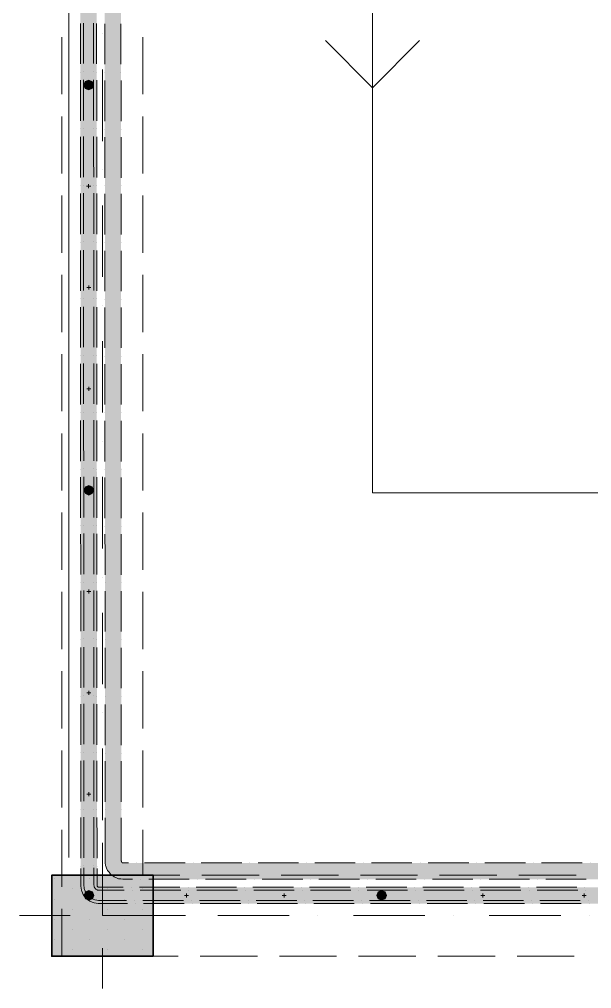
# Model space of a CAD drawing. Header units: inches. Extents: x 206002 to 410047, y 60394 to 83306.
# Drawn here: x 226548 to 227965, y 77020 to 79418 of the extents above; entities that cross this region are included whole.
import ezdxf

# ---------------------------------------------------------------- set-up
doc = ezdxf.new("R2010")
doc.units = ezdxf.units.IN
doc.header["$MEASUREMENT"] = 0
doc.layers.add('PDF_Structural - Bearing', color=7, linetype='Continuous')

msp = doc.modelspace()

# ---------------------------------------------------------------- hatches: boundary and pattern name
at = {"layer": 'PDF_Structural - Bearing', "true_color": 0xffffff, "transparency": 33554559}
for points in [[(226728.5, 81178.1), (226720.9, 81174.8), (226711.5, 81167.4), (226704.4, 81157.8), (226700, 81146.8), (226698.6, 81136.2), (226698.6, 81135), (226698.6, 81118.7), (226700.3, 77316.8), (226700.3, 77300.8), (226700.3, 77273.9), (226701.7, 77263.6), (226702.7, 77261.2), (226740.4, 77276.7), (226740.4, 77300.8), (226740.4, 77316.8), (226738.7, 81118.7), (226738.7, 81133.7), (226739.1, 81136.6), (226739.7, 81138.1), (226740.6, 81139.3), (226741.6, 81140.1), (226742.7, 81140.6), (226744.5, 81140.8)], [(226732.3, 81171.6), (226724.8, 81168.3), (226717, 81162.1), (226711.1, 81154.1), (226707.3, 81144.9), (226706.1, 81135.8), (226706.1, 81135), (226706.1, 81118.3), (226707.8, 77319.1), (226707.8, 77302.6), (226707.8, 77299), (226707.8, 77274.4), (226708.7, 77268.1), (226733.7, 77271.4), (226733.4, 77272.1), (226732.9, 77276), (226732.9, 77299), (226732.9, 77302.6), (226732.9, 77319.1), (226731.2, 81118.3), (226731.2, 81134.2), (226731.8, 81138.5), (226733.1, 81141.8), (226735.1, 81144.6), (226737.7, 81146.6), (226740.6, 81147.9), (226742.3, 81148.1)], [(226787.9, 81117.5), (226780.6, 81114.3), (226771.3, 81106.5), (226764.4, 81096.6), (226760.2, 81085.4), (226758.9, 81074.6), (226758.9, 81073.4), (226758.9, 81056.9), (226760.5, 77377.1), (226760.5, 77360.9), (226760.5, 77333.5), (226761.5, 77326.1), (226802.9, 77331.6), (226802.7, 77331.7), (226801.8, 77332.4), (226801.2, 77333.1), (226800.9, 77333.9), (226800.6, 77336.2), (226800.6, 77361), (226800.6, 77377.1), (226799, 81056.9), (226799, 81072.2), (226799.4, 81075.7), (226800.1, 81077.7), (226801.1, 81079.1), (226802.2, 81080), (226803.1, 81080.4), (226804.6, 81080.6)], [(226731.6, 79255.9), (226728, 79264.5), (226719.6, 79268), (226711.1, 79264.5), (226707.5, 79255.9), (226711.1, 79247.4), (226719.6, 79243.9), (226728, 79247.4)], [(226732, 78253.3), (226728.5, 78261.8), (226720, 78265.3), (226711.5, 78261.8), (226707.9, 78253.3), (226711.5, 78244.8), (226720, 78241.3), (226728.5, 78244.8)], [(226802.9, 77331.6), (226761.5, 77326.1), (226761.9, 77323.2), (226766.4, 77312.4), (226773.7, 77303.2), (226783.1, 77296.3), (226794, 77292), (226804.2, 77290.8), (229560, 77290.8), (229536.8, 77330.9), (226806.7, 77330.9), (226803.9, 77331.2)], [(226740.4, 77276.7), (226702.7, 77261.2), (226706.1, 77252.8), (226713.3, 77243.5), (226722.6, 77236.4), (226733.4, 77231.9), (226743.6, 77230.6), (229594.6, 77230.6), (229571.5, 77270.7), (226746.3, 77270.7), (226743.7, 77271), (226742.7, 77271.5), (226741.8, 77272.1), (226741.2, 77273), (226740.7, 77274.1), (226740.4, 77276.5)], [(226720.4, 77262.7), (226711.9, 77259.2), (226708.3, 77250.7), (226711.9, 77242.2), (226720.4, 77238.6), (226728.9, 77242.2), (226732.4, 77250.7), (226728.9, 77259.2)], [(226733.7, 77271.4), (226708.7, 77268.1), (226709.1, 77265.6), (226712.8, 77256.6), (226718.7, 77248.9), (226726.4, 77243), (226735.3, 77239.3), (226744.1, 77238.1), (229590.3, 77238.1), (229575.9, 77263.2), (226745.7, 77263.2), (226741.8, 77263.7), (226738.9, 77264.9), (226736.5, 77266.8), (226734.6, 77269.2)], [(227445, 77262.7), (227436.5, 77259.2), (227433, 77250.7), (227436.5, 77242.2), (227445, 77238.6), (227453.4, 77242.2), (227457, 77250.7), (227453.4, 77259.2)]]:
    msp.add_hatch(color=7, dxfattribs=at).paths.add_polyline_path(points)

# ---------------------------------------------------------------- linework, layer by layer
at = {"layer": 'PDF_Structural - Bearing', "lineweight": 13}
for points in [[(226670.3, 77344.2), (226670.3, 81154.2)], [(228174.3, 80251.8), (227422.3, 80251.8), (227422.3, 78246.5), (228174.3, 78246.5), (237582.3, 78246.5), (237465.8, 78363.1)], [(226699.4, 79408.3), (226699.4, 79358.1), (226699.4, 79308)], [(226706.9, 79409.2), (226706.9, 79359), (226706.9, 79308.9)], [(226732, 79308.9), (226732, 79359), (226732, 79409.2)], [(226739.5, 79308), (226739.5, 79358.1), (226739.5, 79408.3)], [(226759.6, 79407.5), (226759.6, 79357.4), (226759.6, 79307.2)], [(226799.7, 79307.3), (226799.7, 79357.4), (226799.7, 79407.5)], [(227538.8, 79365.8), (227422.3, 79249.2), (227305.7, 79365.8)], [(226699.4, 79287.9), (226699.4, 79287.9)], [(226699.5, 79267.9), (226699.5, 79217.8), (226699.5, 79167.6)], [(226706.9, 79288.9), (226706.9, 79288.9)], [(226707, 79268.8), (226707, 79218.7), (226707, 79168.5)], [(226719.6, 79268), (226719.6, 79268)], [(226732, 79288.9), (226732, 79288.9)], [(226732.1, 79168.5), (226732.1, 79218.7), (226732.1, 79268.8)], [(226739.5, 79288), (226739.5, 79288)], [(226739.6, 79167.6), (226739.6, 79217.8), (226739.6, 79267.9)], [(226759.6, 79287.2), (226759.6, 79287.2)], [(226759.7, 79267.1), (226759.7, 79217), (226759.7, 79166.9)], [(226799.7, 79287.2), (226799.7, 79287.2)], [(226799.8, 79166.9), (226799.8, 79217), (226799.8, 79267.1)], [(226719.6, 79243.9), (226719.6, 79243.9)], [(226699.5, 79147.6), (226699.5, 79147.6)], [(226707, 79148.5), (226707, 79148.5)], [(226732.1, 79148.5), (226732.1, 79148.5)], [(226739.6, 79147.6), (226739.6, 79147.6)], [(226759.7, 79146.8), (226759.7, 79146.8)], [(226799.8, 79146.8), (226799.8, 79146.8)], [(226699.5, 79127.5), (226699.5, 79077.4), (226699.6, 79027.3)], [(226707, 79128.4), (226707, 79078.3), (226707.1, 79028.2)], [(226732.2, 79028.2), (226732.1, 79078.3), (226732.1, 79128.4)], [(226739.7, 79027.3), (226739.6, 79077.4), (226739.6, 79127.5)], [(226759.7, 79126.8), (226759.7, 79076.6), (226759.8, 79026.5)], [(226799.9, 79026.5), (226799.8, 79076.6), (226799.8, 79126.8)], [(226699.6, 79007.2), (226699.6, 79007.2)], [(226707.1, 79008.1), (226707.1, 79008.1)], [(226714.7, 79005.3), (226719.7, 79005.3), (226724.7, 79005.3)], [(226719.7, 79010.3), (226719.7, 79005.3), (226719.7, 79000.3)], [(226732.2, 79008.1), (226732.2, 79008.1)], [(226739.7, 79007.2), (226739.7, 79007.2)], [(226759.8, 79006.4), (226759.8, 79006.4)], [(226799.9, 79006.5), (226799.9, 79006.5)], [(226699.6, 78987.2), (226699.6, 78937), (226699.6, 78886.9)], [(226707.1, 78988.1), (226707.1, 78937.9), (226707.1, 78887.8)], [(226732.2, 78887.8), (226732.2, 78937.9), (226732.2, 78988.1)], [(226739.7, 78886.9), (226739.7, 78937), (226739.7, 78987.2)], [(226759.8, 78986.4), (226759.8, 78936.3), (226759.8, 78886.1)], [(226799.9, 78886.1), (226799.9, 78936.3), (226799.9, 78986.4)], [(226699.6, 78866.8), (226699.6, 78866.8)], [(226707.1, 78867.7), (226707.1, 78867.7)], [(226732.2, 78867.8), (226732.2, 78867.8)], [(226739.7, 78866.9), (226739.7, 78866.9)], [(226759.8, 78866.1), (226759.8, 78866.1)], [(226799.9, 78866.1), (226799.9, 78866.1)], [(226699.6, 78846.8), (226699.7, 78796.6), (226699.7, 78746.5)], [(226707.1, 78847.7), (226707.2, 78797.6), (226707.2, 78747.4)], [(226732.3, 78747.4), (226732.3, 78797.6), (226732.2, 78847.7)], [(226739.8, 78746.5), (226739.8, 78796.7), (226739.7, 78846.8)], [(226759.8, 78846), (226759.9, 78795.9), (226759.9, 78745.8)], [(226800, 78745.8), (226800, 78795.9), (226799.9, 78846)], [(226714.8, 78754.6), (226719.8, 78754.6), (226724.8, 78754.6)], [(226719.8, 78759.6), (226719.8, 78754.6), (226719.8, 78749.6)], [(226699.7, 78726.5), (226699.7, 78726.5)], [(226707.2, 78727.4), (226707.2, 78727.4)], [(226732.3, 78727.4), (226732.3, 78727.4)], [(226739.8, 78726.5), (226739.8, 78726.5)], [(226759.9, 78725.7), (226759.9, 78725.7)], [(226800, 78725.7), (226800, 78725.7)], [(226699.7, 78706.4), (226699.7, 78656.3), (226699.7, 78606.1)], [(226707.2, 78707.3), (226707.2, 78657.2), (226707.2, 78607.1)], [(226732.3, 78607.1), (226732.3, 78657.2), (226732.3, 78707.3)], [(226739.8, 78606.2), (226739.8, 78656.3), (226739.8, 78706.4)], [(226759.9, 78705.6), (226759.9, 78655.5), (226759.9, 78605.4)], [(226800, 78605.4), (226800, 78655.5), (226800, 78705.7)], [(226699.7, 78586.1), (226699.7, 78586.1)], [(226707.2, 78587), (226707.2, 78587)], [(226732.3, 78587), (226732.3, 78587)], [(226739.8, 78586.1), (226739.8, 78586.1)], [(226759.9, 78585.3), (226759.9, 78585.3)], [(226800, 78585.4), (226800, 78585.4)], [(226699.8, 78566), (226699.8, 78515.9), (226699.8, 78465.8)], [(226707.3, 78567), (226707.3, 78516.8), (226707.3, 78466.7)], [(226732.4, 78466.7), (226732.4, 78516.8), (226732.4, 78567)], [(226739.9, 78465.8), (226739.9, 78515.9), (226739.9, 78566.1)], [(226760, 78565.3), (226760, 78515.1), (226760, 78465)], [(226800.1, 78465), (226800.1, 78515.2), (226800.1, 78565.3)], [(226714.9, 78504), (226719.9, 78504), (226724.9, 78504)], [(226719.9, 78509), (226719.9, 78504), (226719.9, 78499)], [(226699.8, 78445.7), (226699.8, 78445.7)], [(226707.3, 78446.6), (226707.3, 78446.6)], [(226732.4, 78446.6), (226732.4, 78446.6)], [(226739.9, 78445.7), (226739.9, 78445.7)], [(226760, 78445), (226760, 78445)], [(226800.1, 78445), (226800.1, 78445)], [(226699.8, 78425.7), (226699.8, 78375.5), (226699.9, 78325.4)], [(226707.3, 78426.6), (226707.3, 78376.5), (226707.4, 78326.3)], [(226732.5, 78326.3), (226732.4, 78376.5), (226732.4, 78426.6)], [(226740, 78325.4), (226739.9, 78375.6), (226739.9, 78425.7)], [(226760, 78424.9), (226760, 78374.8), (226760.1, 78324.6)], [(226800.2, 78324.7), (226800.1, 78374.8), (226800.1, 78424.9)], [(226699.9, 78305.4), (226699.9, 78305.4)], [(226699.9, 78285.3), (226699.9, 78235.2), (226699.9, 78185)], [(226707.4, 78306.3), (226707.4, 78306.3)], [(226707.4, 78286.2), (226707.4, 78236.1), (226707.4, 78186)], [(226732.5, 78306.3), (226732.5, 78306.3)], [(226732.5, 78186), (226732.5, 78236.1), (226732.5, 78286.2)], [(226740, 78305.4), (226740, 78305.4)], [(226740, 78185.1), (226740, 78235.2), (226740, 78285.3)], [(226760.1, 78304.6), (226760.1, 78304.6)], [(226760.1, 78284.5), (226760.1, 78234.4), (226760.1, 78184.3)], [(226800.2, 78304.6), (226800.2, 78304.6)], [(226800.2, 78184.3), (226800.2, 78234.4), (226800.2, 78284.6)], [(226720, 78265.3), (226720, 78265.3)], [(226720, 78241.3), (226720, 78241.3)], [(226699.9, 78165), (226699.9, 78165)], [(226707.4, 78165.9), (226707.4, 78165.9)], [(226732.5, 78165.9), (226732.5, 78165.9)], [(226740, 78165), (226740, 78165)], [(226760.1, 78164.2), (226760.1, 78164.2)], [(226800.2, 78164.2), (226800.2, 78164.2)], [(226699.9, 78144.9), (226700, 78094.8), (226700, 78044.7)], [(226707.4, 78145.8), (226707.5, 78095.7), (226707.5, 78045.6)], [(226732.6, 78045.6), (226732.6, 78095.7), (226732.5, 78145.9)], [(226740.1, 78044.7), (226740.1, 78094.8), (226740, 78145)], [(226760.1, 78144.2), (226760.2, 78094), (226760.2, 78043.9)], [(226800.3, 78043.9), (226800.3, 78094.1), (226800.2, 78144.2)], [(226700, 78024.6), (226700, 78024.6)], [(226707.5, 78025.5), (226707.5, 78025.5)], [(226732.6, 78025.5), (226732.6, 78025.5)], [(226740.1, 78024.6), (226740.1, 78024.6)], [(226760.2, 78023.9), (226760.2, 78023.9)], [(226800.3, 78023.9), (226800.3, 78023.9)], [(226700, 78004.6), (226700, 77954.4), (226700, 77904.3)], [(226707.5, 78005.5), (226707.5, 77955.3), (226707.5, 77905.2)], [(226715.1, 78002.6), (226720.1, 78002.6), (226725.1, 78002.6)], [(226720.1, 78007.7), (226720.1, 78002.6), (226720.1, 77997.6)], [(226732.6, 77905.2), (226732.6, 77955.4), (226732.6, 78005.5)], [(226740.1, 77904.3), (226740.1, 77954.5), (226740.1, 78004.6)], [(226760.2, 78003.8), (226760.2, 77953.7), (226760.2, 77903.5)], [(226800.3, 77903.6), (226800.3, 77953.7), (226800.3, 78003.8)], [(226700.1, 77884.2), (226700.1, 77884.2)], [(226707.6, 77885.2), (226707.6, 77885.2)], [(226732.7, 77885.2), (226732.7, 77885.2)], [(226740.2, 77884.3), (226740.2, 77884.3)], [(226760.3, 77883.5), (226760.3, 77883.5)], [(226800.4, 77883.5), (226800.4, 77883.5)], [(226700.1, 77864.2), (226700.1, 77814.1), (226700.1, 77763.9)], [(226707.6, 77865.1), (226707.6, 77815), (226707.6, 77764.8)], [(226732.7, 77764.9), (226732.7, 77815), (226732.7, 77865.1)], [(226740.2, 77764), (226740.2, 77814.1), (226740.2, 77864.2)], [(226760.3, 77863.4), (226760.3, 77813.3), (226760.3, 77763.2)], [(226800.4, 77763.2), (226800.4, 77813.3), (226800.4, 77863.5)], [(226720.2, 77757), (226720.2, 77752), (226720.2, 77747)], [(226700.1, 77743.9), (226700.1, 77743.9)], [(226707.6, 77744.8), (226707.6, 77744.8)], [(226715.2, 77752), (226720.2, 77752), (226725.2, 77752)], [(226732.7, 77744.8), (226732.7, 77744.8)], [(226740.2, 77743.9), (226740.2, 77743.9)], [(226760.3, 77743.1), (226760.3, 77743.1)], [(226800.4, 77743.1), (226800.4, 77743.1)], [(226700.1, 77723.8), (226700.1, 77673.7), (226700.2, 77623.6)], [(226707.6, 77724.7), (226707.6, 77674.6), (226707.7, 77624.5)], [(226732.8, 77624.5), (226732.7, 77674.6), (226732.7, 77724.7)], [(226740.3, 77623.6), (226740.2, 77673.7), (226740.2, 77723.8)], [(226760.3, 77723.1), (226760.3, 77672.9), (226760.4, 77622.8)], [(226800.5, 77622.8), (226800.4, 77673), (226800.4, 77723.1)], [(226700.2, 77603.5), (226700.2, 77603.5)], [(226707.7, 77604.4), (226707.7, 77604.4)], [(226732.8, 77604.4), (226732.8, 77604.4)], [(226740.3, 77603.5), (226740.3, 77603.5)], [(226760.4, 77602.7), (226760.4, 77602.7)], [(226800.5, 77602.8), (226800.5, 77602.8)], [(226700.2, 77583.5), (226700.2, 77533.3), (226700.2, 77483.2)], [(226707.7, 77584.4), (226707.7, 77534.2), (226707.7, 77484.1)], [(226732.8, 77484.1), (226732.8, 77534.2), (226732.8, 77584.4)], [(226740.3, 77483.2), (226740.3, 77533.3), (226740.3, 77583.5)], [(226760.4, 77582.7), (226760.4, 77532.6), (226760.4, 77482.4)], [(226800.5, 77482.4), (226800.5, 77532.6), (226800.5, 77582.7)], [(226715.3, 77501.3), (226720.3, 77501.3), (226725.3, 77501.3)], [(226720.3, 77506.3), (226720.3, 77501.3), (226720.3, 77496.3)], [(226700.2, 77463.1), (226700.2, 77463.1)], [(226707.7, 77464.1), (226707.7, 77464.1)], [(226707.7, 77444), (226707.8, 77393.9), (226707.8, 77343.7)], [(226732.8, 77464.1), (226732.8, 77464.1)], [(226732.9, 77343.7), (226732.9, 77393.9), (226732.8, 77444)], [(226740.3, 77463.2), (226740.3, 77463.2)], [(226760.4, 77462.4), (226760.4, 77462.4)], [(226800.5, 77462.4), (226800.5, 77462.4)], [(226700.2, 77443.1), (226700.3, 77393), (226700.3, 77342.8)], [(226740.4, 77342.8), (226740.4, 77393), (226740.3, 77443.1)], [(226760.4, 77442.3), (226760.5, 77392.2), (226760.5, 77377.1), (226760.5, 77369), (226760.5, 77360.9), (226760.5, 77347.2), (226760.5, 77333.5), (226761, 77329.8), (226761.5, 77326.1), (226761.7, 77324.7), (226761.9, 77323.2), (226764.2, 77317.8), (226766.4, 77312.4), (226770.1, 77307.8), (226773.7, 77303.2), (226778.4, 77299.8), (226783.1, 77296.3), (226788.6, 77294.2), (226794, 77292), (226799.1, 77291.4), (226804.2, 77290.8), (226828.6, 77290.8)], [(226801.1, 77333.5), (226800.9, 77333.9), (226800.7, 77335.1), (226800.6, 77336.2), (226800.6, 77348.6), (226800.6, 77361), (226800.6, 77369), (226800.6, 77377.1), (226800.6, 77392.2), (226800.5, 77442.3)], [(226801.5, 77332.7), (226801.2, 77333.1)], [(226801.2, 77333.1), (226801.2, 77333.1)], [(226802.8, 77331.7), (226802.7, 77331.7), (226802.3, 77332), (226801.8, 77332.4)], [(226801.8, 77332.4), (226801.8, 77332.4)], [(226818.1, 77330.9), (226806.7, 77330.9), (226805.3, 77331.1), (226803.9, 77331.2), (226803.4, 77331.4), (226802.9, 77331.6)], [(226802.9, 77331.6), (226802.9, 77331.6)], [(226838.2, 77330.9), (226838.2, 77330.9)], [(226958.5, 77330.9), (226908.4, 77330.9), (226858.2, 77330.9)], [(226978.6, 77330.9), (226978.6, 77330.9)], [(227098.9, 77330.9), (227048.7, 77330.9), (226998.6, 77330.9)], [(227118.9, 77330.9), (227118.9, 77330.9)], [(227239.2, 77330.9), (227189.1, 77330.9), (227139, 77330.9)], [(227259.3, 77330.9), (227259.3, 77330.9)], [(227379.6, 77330.9), (227329.5, 77330.9), (227279.4, 77330.9)], [(227399.7, 77330.9), (227399.7, 77330.9)], [(227520, 77330.9), (227469.9, 77330.9), (227419.7, 77330.9)], [(227540, 77330.9), (227540, 77330.9)], [(227660.4, 77330.9), (227610.2, 77330.9), (227560.1, 77330.9)], [(227680.4, 77330.9), (227680.4, 77330.9)], [(227800.7, 77330.9), (227750.6, 77330.9), (227700.5, 77330.9)], [(227820.8, 77330.9), (227820.8, 77330.9)], [(227941.1, 77330.9), (227891, 77330.9), (227840.8, 77330.9)], [(227961.1, 77330.9), (227961.1, 77330.9)], [(226700.3, 77322.8), (226700.3, 77322.8)], [(226700.3, 77316.8), (226700.3, 77308.8), (226700.3, 77300.8), (226700.3, 77287.4), (226700.3, 77273.9), (226701, 77268.8), (226701.7, 77263.6), (226702.2, 77262.4), (226702.7, 77261.2), (226704.4, 77257), (226706.1, 77252.8), (226709.8, 77248.2), (226713.3, 77243.5), (226717.9, 77240), (226722.6, 77236.4), (226728, 77234.2), (226733.4, 77232), (226738.5, 77231.3), (226743.6, 77230.6), (226765.5, 77230.6), (226815.6, 77230.6)], [(226700.3, 77316.8), (226700.3, 77316.8)], [(226707.8, 77323.7), (226707.8, 77323.7)], [(226707.8, 77319.1), (226707.8, 77310.8), (226707.8, 77302.6), (226707.8, 77300.8), (226707.8, 77299), (226707.8, 77286.7), (226707.8, 77274.4), (226708.3, 77271.2), (226708.7, 77268.1), (226708.9, 77266.8), (226709.1, 77265.6), (226710.9, 77261.1), (226712.8, 77256.6), (226715.7, 77252.7), (226718.7, 77248.9), (226722.5, 77245.9), (226726.4, 77243), (226730.8, 77241.1), (226735.3, 77239.3), (226739.7, 77238.7), (226744.1, 77238.1), (226763.6, 77238.1), (226813.7, 77238.1)], [(226707.8, 77319.1), (226707.8, 77319.1)], [(226732.9, 77323.7), (226732.9, 77323.7)], [(226733.6, 77271.7), (226733.4, 77272.1), (226733.2, 77274.1), (226732.9, 77276), (226732.9, 77287.5), (226732.9, 77299), (226732.9, 77300.8), (226732.9, 77302.6), (226732.9, 77310.8), (226732.9, 77319.1)], [(226732.9, 77319.1), (226732.9, 77319.1)], [(226740.4, 77322.8), (226740.4, 77322.8)], [(226740.4, 77276.6), (226740.4, 77276.7), (226740.4, 77288.8), (226740.4, 77300.8), (226740.4, 77308.8), (226740.4, 77316.8)], [(226740.4, 77316.8), (226740.4, 77316.8)], [(226805.3, 77270.7), (226755.2, 77270.7), (226746.3, 77270.7), (226745, 77270.9), (226743.7, 77271), (226743.2, 77271.3), (226742.7, 77271.5), (226742.3, 77271.8), (226741.8, 77272.1), (226741.5, 77272.6), (226741.2, 77273), (226741, 77273.5), (226740.7, 77274.1), (226740.6, 77275.3), (226740.4, 77276.5)], [(226740.4, 77276.5), (226740.4, 77276.5)], [(226848.6, 77290.8), (226848.6, 77290.8)], [(226868.7, 77290.8), (226918.8, 77290.8), (226968.9, 77290.8)], [(226989, 77290.8), (226989, 77290.8)], [(227009, 77290.8), (227059.2, 77290.8), (227109.3, 77290.8)], [(227129.4, 77290.8), (227129.4, 77290.8)], [(227149.4, 77290.8), (227199.5, 77290.8), (227249.7, 77290.8)], [(227269.7, 77290.8), (227269.7, 77290.8)], [(227289.8, 77290.8), (227339.9, 77290.8), (227390, 77290.8)], [(227410.1, 77290.8), (227410.1, 77290.8)], [(227430.2, 77290.8), (227480.3, 77290.8), (227530.4, 77290.8)], [(227550.5, 77290.8), (227550.5, 77290.8)], [(227570.5, 77290.8), (227620.7, 77290.8), (227670.8, 77290.8)], [(227690.8, 77290.8), (227690.8, 77290.8)], [(227710.9, 77290.8), (227761, 77290.8), (227811.2, 77290.8)], [(227831.2, 77290.8), (227831.2, 77290.8)], [(227851.3, 77290.8), (227901.4, 77290.8), (227951.5, 77290.8)], [(226807.3, 77263.2), (226757.2, 77263.2), (226745.7, 77263.2), (226743.8, 77263.5), (226741.8, 77263.7), (226740.4, 77264.3), (226738.9, 77264.9), (226737.7, 77265.8), (226736.5, 77266.8), (226735.6, 77268), (226734.6, 77269.2), (226734.2, 77270.3), (226733.7, 77271.4)], [(226733.7, 77271.4), (226733.7, 77271.4)], [(226825.4, 77270.7), (226825.4, 77270.7)], [(226827.4, 77263.2), (226827.4, 77263.2)], [(226945.7, 77270.7), (226895.5, 77270.7), (226845.4, 77270.7)], [(226947.7, 77263.2), (226897.5, 77263.2), (226847.4, 77263.2)], [(226961.9, 77245.7), (226961.9, 77250.7), (226961.9, 77255.7)], [(226965.7, 77270.7), (226965.7, 77270.7)], [(226967.7, 77263.2), (226967.7, 77263.2)], [(227086, 77270.7), (227035.9, 77270.7), (226985.8, 77270.7)], [(227088, 77263.2), (227037.9, 77263.2), (226987.8, 77263.2)], [(227106.1, 77270.7), (227106.1, 77270.7)], [(227108.1, 77263.2), (227108.1, 77263.2)], [(227226.4, 77270.7), (227176.3, 77270.7), (227126.2, 77270.7)], [(227228.4, 77263.2), (227178.3, 77263.2), (227128.2, 77263.2)], [(227203.5, 77245.7), (227203.5, 77250.7), (227203.5, 77255.7)], [(227246.5, 77270.7), (227246.5, 77270.7)], [(227248.5, 77263.2), (227248.5, 77263.2)], [(227366.8, 77270.7), (227316.7, 77270.7), (227266.5, 77270.7)], [(227368.8, 77263.2), (227318.7, 77263.2), (227268.5, 77263.2)], [(227386.8, 77270.7), (227386.8, 77270.7)], [(227388.8, 77263.2), (227388.8, 77263.2)], [(227507.2, 77270.7), (227457, 77270.7), (227406.9, 77270.7)], [(227509.2, 77263.2), (227459, 77263.2), (227408.9, 77263.2)], [(227527.2, 77270.7), (227527.2, 77270.7)], [(227529.2, 77263.2), (227529.2, 77263.2)], [(227647.5, 77270.7), (227597.4, 77270.7), (227547.3, 77270.7)], [(227649.5, 77263.2), (227599.4, 77263.2), (227549.3, 77263.2)], [(227667.6, 77270.7), (227667.6, 77270.7)], [(227669.6, 77263.2), (227669.6, 77263.2)], [(227787.9, 77270.7), (227737.8, 77270.7), (227687.6, 77270.7)], [(227789.9, 77263.2), (227739.8, 77263.2), (227689.6, 77263.2)], [(227695.6, 77245.7), (227695.6, 77250.7), (227695.6, 77255.7)], [(227807.9, 77270.7), (227807.9, 77270.7)], [(227809.9, 77263.2), (227809.9, 77263.2)], [(227928.3, 77270.7), (227878.1, 77270.7), (227828, 77270.7)], [(227930.3, 77263.2), (227880.1, 77263.2), (227830, 77263.2)], [(227946.3, 77245.7), (227946.3, 77250.7), (227946.3, 77255.7)], [(227948.3, 77270.7), (227948.3, 77270.7)], [(227950.3, 77263.2), (227950.3, 77263.2)], [(226708.3, 77250.7), (226708.3, 77250.7)], [(226732.4, 77250.7), (226732.4, 77250.7)], [(226833.8, 77238.1), (226833.8, 77238.1)], [(226835.7, 77230.6), (226835.7, 77230.6)], [(226853.8, 77238.1), (226904, 77238.1), (226954.1, 77238.1)], [(226855.7, 77230.6), (226905.9, 77230.6), (226956, 77230.6)], [(226956.9, 77250.7), (226961.9, 77250.7), (226966.9, 77250.7)], [(226974.1, 77238.1), (226974.1, 77238.1)], [(226976.1, 77230.6), (226976.1, 77230.6)], [(226994.2, 77238.1), (227044.3, 77238.1), (227094.5, 77238.1)], [(226996.1, 77230.6), (227046.2, 77230.6), (227096.4, 77230.6)], [(227114.5, 77238.1), (227114.5, 77238.1)], [(227116.4, 77230.6), (227116.4, 77230.6)], [(227134.6, 77238.1), (227184.7, 77238.1), (227234.8, 77238.1)], [(227136.5, 77230.6), (227186.6, 77230.6), (227236.7, 77230.6)], [(227198.4, 77250.7), (227203.5, 77250.7), (227208.5, 77250.7)], [(227254.9, 77238.1), (227254.9, 77238.1)], [(227256.8, 77230.6), (227256.8, 77230.6)], [(227274.9, 77238.1), (227325.1, 77238.1), (227375.2, 77238.1)], [(227276.8, 77230.6), (227327, 77230.6), (227377.1, 77230.6)], [(227395.3, 77238.1), (227395.3, 77238.1)], [(227397.2, 77230.6), (227397.2, 77230.6)], [(227415.3, 77238.1), (227465.4, 77238.1), (227515.6, 77238.1)], [(227417.2, 77230.6), (227467.3, 77230.6), (227517.5, 77230.6)], [(227433, 77250.7), (227433, 77250.7)], [(227457, 77250.7), (227457, 77250.7)], [(227535.6, 77238.1), (227535.6, 77238.1)], [(227537.5, 77230.6), (227537.5, 77230.6)], [(227555.7, 77238.1), (227605.8, 77238.1), (227655.9, 77238.1)], [(227557.6, 77230.6), (227607.7, 77230.6), (227657.8, 77230.6)], [(227676, 77238.1), (227676, 77238.1)], [(227677.9, 77230.6), (227677.9, 77230.6)], [(227690.6, 77250.7), (227695.6, 77250.7), (227700.7, 77250.7)], [(227696, 77238.1), (227746.2, 77238.1), (227796.3, 77238.1)], [(227698, 77230.6), (227748.1, 77230.6), (227798.2, 77230.6)], [(227816.4, 77238.1), (227816.4, 77238.1)], [(227818.3, 77230.6), (227818.3, 77230.6)], [(227836.4, 77238.1), (227886.6, 77238.1), (227936.7, 77238.1)], [(227838.3, 77230.6), (227888.5, 77230.6), (227938.6, 77230.6)], [(227941.3, 77250.7), (227946.3, 77250.7), (227951.3, 77250.7)], [(227956.7, 77238.1), (227956.7, 77238.1)], [(227958.6, 77230.6), (227958.6, 77230.6)]]:
    msp.add_lwpolyline(points, dxfattribs=at)
at = {"layer": 'PDF_Structural - Bearing', "lineweight": 18}
for points in [[(226653.5, 79233.1), (226653.5, 79374.5)], [(226854, 79233.1), (226854, 79374.5)], [(226653.5, 79036.9), (226653.5, 79178.4)], [(226854, 79036.9), (226854, 79178.4)], [(226653.5, 78840.8), (226653.5, 78982.3)], [(226854, 78840.8), (226854, 78982.3)], [(226653.5, 78644.7), (226653.5, 78786.2)], [(226854, 78644.7), (226854, 78786.2)], [(226653.5, 78448.5), (226653.5, 78590)], [(226854, 78448.6), (226854, 78590)], [(226653.5, 78252.4), (226653.5, 78393.9)], [(226854, 78252.4), (226854, 78393.9)], [(226653.5, 78056.3), (226653.5, 78197.8)], [(226854, 78056.3), (226854, 78197.8)], [(226653.5, 77860.2), (226653.5, 78001.6)], [(226854, 77860.2), (226854, 78001.6)], [(226653.5, 77664), (226653.5, 77805.5)], [(226854, 77664), (226854, 77805.5)], [(226653.5, 77467.9), (226653.5, 77609.4)], [(226854, 77467.9), (226854, 77609.4)], [(226653.5, 77271.8), (226653.5, 77413.3)], [(226945.6, 77300.7), (226854, 77300.7), (226854, 77413.3)], [(227141.7, 77300.7), (227000.2, 77300.7)], [(227337.8, 77300.7), (227196.3, 77300.7)], [(227533.9, 77300.7), (227392.5, 77300.7)], [(227730, 77300.7), (227588.6, 77300.7)], [(227926.2, 77300.7), (227784.7, 77300.7)], [(226745, 77100.2), (226653.5, 77100.2), (226653.5, 77217.1)], [(226941.2, 77100.2), (226799.7, 77100.2)], [(227137.3, 77100.2), (226995.8, 77100.2)], [(227333.4, 77100.2), (227191.9, 77100.2)], [(227529.5, 77100.2), (227388, 77100.2)], [(227725.6, 77100.2), (227584.2, 77100.2)], [(227921.8, 77100.2), (227780.3, 77100.2)]]:
    msp.add_lwpolyline(points, dxfattribs=at)
at = {"layer": 'PDF_Structural - Bearing', "lineweight": 20}
for points in [[(226753.8, 79382.6), (226753.8, 79382.6)], [(226753.8, 79117.3), (226753.8, 79294.2)], [(226753.8, 79046.6), (226753.8, 79046.6)], [(226753.8, 78781.3), (226753.8, 78958.1)], [(226753.8, 78710.5), (226753.8, 78710.5)], [(226753.8, 78445.3), (226753.8, 78622.1)], [(226753.8, 78374.5), (226753.8, 78374.5)], [(226753.8, 78109.2), (226753.8, 78286.1)], [(226753.8, 78038.5), (226753.8, 78038.5)], [(226753.8, 77773.2), (226753.8, 77950.1)], [(226753.8, 77702.5), (226753.8, 77702.5)], [(226753.8, 77437.2), (226753.8, 77614)], [(226753.8, 77366.4), (226753.8, 77366.4)], [(226880.1, 77200.5), (226753.8, 77200.5), (226753.8, 77282.7)], [(226950.9, 77200.5), (226950.9, 77200.5)], [(227216.1, 77200.5), (227039.3, 77200.5)], [(227286.9, 77200.5), (227286.9, 77200.5)], [(227552.2, 77200.5), (227375.3, 77200.5)], [(227622.9, 77200.5), (227622.9, 77200.5)], [(227888.2, 77200.5), (227711.3, 77200.5)], [(227958.9, 77200.5), (227958.9, 77200.5)]]:
    msp.add_lwpolyline(points, dxfattribs=at)
at = {"layer": 'PDF_Structural - Bearing', "lineweight": 13}
for points in [[(226731.6, 79255.9), (226728, 79264.5), (226719.6, 79268), (226711.1, 79264.5), (226707.5, 79255.9), (226711.1, 79247.4), (226719.6, 79243.9), (226728, 79247.4)], [(226732, 78253.3), (226728.5, 78261.8), (226720, 78265.3), (226711.5, 78261.8), (226707.9, 78253.3), (226711.5, 78244.8), (226720, 78241.3), (226728.5, 78244.8)], [(226720.4, 77262.7), (226711.9, 77259.2), (226708.3, 77250.7), (226711.9, 77242.2), (226720.4, 77238.6), (226728.9, 77242.2), (226732.4, 77250.7), (226728.9, 77259.2)], [(227445, 77262.7), (227436.5, 77259.2), (227433, 77250.7), (227436.5, 77242.2), (227445, 77238.6), (227453.4, 77242.2), (227457, 77250.7), (227453.4, 77259.2)]]:
    msp.add_lwpolyline(points, close=True, dxfattribs=at)
at = {"layer": 'PDF_Structural - Bearing', "lineweight": 0}
for points in [[(226753.8, 77280.7), (226753.8, 77380.9)], [(226673.6, 77200.5), (226548.2, 77200.5)], [(226753.8, 77200.5), (226753.8, 77200.5)], [(226834, 77200.5), (226959.3, 77200.5)], [(226753.8, 77120.2), (226753.8, 77020)]]:
    msp.add_lwpolyline(points, dxfattribs=at)
at = {"layer": 'PDF_Structural - Bearing', "lineweight": 35}
msp.add_lwpolyline([(226879.1, 77100.2), (226879.1, 77300.7), (226628.4, 77300.7), (226628.4, 77100.2)], close=True, dxfattribs=at)
at = {"layer": 'PDF_Structural - Bearing', "lineweight": 15}
for points in [[(226635.3, 77291.7), (226635.3, 77291.7)], [(226722.1, 77291.7), (226722.1, 77291.7)], [(226808.9, 77291.7), (226808.9, 77291.7)], [(226678.7, 77266.6), (226678.7, 77266.6)], [(226765.5, 77266.6), (226765.5, 77266.6)], [(226852.3, 77266.6), (226852.3, 77266.6)], [(226635.3, 77241.6), (226635.3, 77241.6)], [(226722.1, 77241.6), (226722.1, 77241.6)], [(226808.9, 77241.6), (226808.9, 77241.6)], [(226678.7, 77216.5), (226678.7, 77216.5)], [(226765.5, 77216.5), (226765.5, 77216.5)], [(226852.3, 77216.5), (226852.3, 77216.5)], [(226635.3, 77191.4), (226635.3, 77191.4)], [(226722.1, 77191.4), (226722.1, 77191.4)], [(226808.9, 77191.4), (226808.9, 77191.4)], [(226678.7, 77166.4), (226678.7, 77166.4)], [(226765.5, 77166.4), (226765.5, 77166.4)], [(226852.3, 77166.4), (226852.3, 77166.4)], [(226635.3, 77141.3), (226635.3, 77141.3)], [(226722.1, 77141.3), (226722.1, 77141.3)], [(226808.9, 77141.3), (226808.9, 77141.3)], [(226678.7, 77116.2), (226678.7, 77116.2)], [(226765.5, 77116.2), (226765.5, 77116.2)], [(226852.3, 77116.2), (226852.3, 77116.2)]]:
    msp.add_lwpolyline(points, dxfattribs=at)
at = {"layer": 'PDF_Structural - Bearing', "color": 7, "lineweight": 0, "true_color": 0xffffff, "transparency": 33554559}
msp.add_solid([(226879.1, 77100.2), (226628.4, 77100.2), (226879.1, 77300.7), (226628.4, 77300.7)], dxfattribs=at)

doc.saveas('drawing.dxf')
